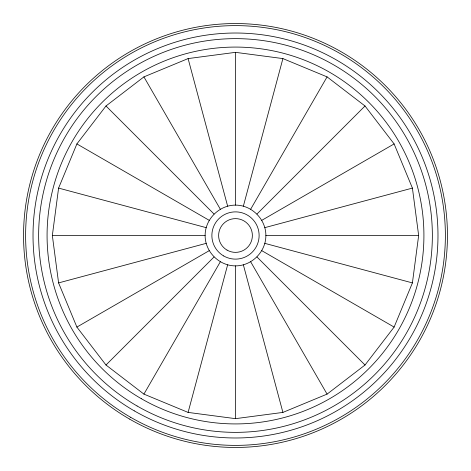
<?xml version="1.0" encoding="UTF-8"?>
<svg xmlns="http://www.w3.org/2000/svg" width="471" height="471" viewBox="0 0 471 471"><rect width="100%" height="100%" fill="white"/><g stroke="black" fill="none" stroke-linecap="round" stroke-linejoin="round"><path stroke-width="0.71" d="M52.346 235.5L58.587 188.094L76.885 143.92L105.987 105.987L143.92 76.885L188.094 58.587L235.5 52.346L282.906 58.587L327.08 76.885L365.013 105.987L394.115 143.92L412.413 188.094L418.654 235.5L412.413 282.906L394.115 327.08L365.013 365.013L327.08 394.115L282.906 412.413L235.5 418.654L188.094 412.413L143.92 394.115L105.987 365.013L76.885 327.08L58.587 282.906L52.346 235.5L205.126 235.5C205.026 251.755 219.245 265.974 235.5 265.874C251.755 265.974 265.974 251.755 265.874 235.5C265.974 219.245 251.755 205.026 235.5 205.126C219.245 205.026 205.026 219.245 205.126 235.5M188.094 412.413L227.64 264.837M243.36 206.163L282.906 58.587M143.92 394.115L220.316 261.805M250.684 209.195L327.08 76.885M105.987 365.013L214.022 256.978M256.978 214.022L365.013 105.987M76.885 327.08L209.195 250.684M261.805 220.316L394.115 143.92M58.587 282.906L206.163 243.36M264.837 227.64L412.413 188.094M265.874 235.5L418.654 235.5M58.587 188.094L206.163 227.64M264.837 243.36L412.413 282.906M76.885 143.92L209.195 220.316M261.805 250.684L394.115 327.08M105.987 105.987L214.022 214.022M256.978 256.978L365.013 365.013M143.92 76.885L220.316 209.195M250.684 261.805L327.08 394.115M188.094 58.587L227.64 206.163M243.36 264.837L282.906 412.413M235.5 52.346L235.5 205.126M235.5 265.874L235.5 418.654M129.525 419.055A211.95 211.95 0 0 0 447.45 235.5A211.95 211.95 0 0 0 129.525 51.945A211.95 211.95 0 0 0 129.525 419.055M141.288 398.678A188.418 188.418 0 0 0 423.918 235.5A188.418 188.418 0 0 0 141.288 72.322A188.418 188.418 0 0 0 141.288 398.678M227.063 250.113A16.874 16.874 0 0 0 252.374 235.5A16.874 16.874 0 0 0 227.063 220.887A16.874 16.874 0 0 0 227.063 250.113M223.69 255.959A23.621 23.621 0 0 0 259.121 235.5A23.621 23.621 0 0 0 223.69 215.041A23.621 23.621 0 0 0 223.69 255.959M137.073 405.984A196.854 196.854 0 0 0 432.354 235.5A196.854 196.854 0 0 0 137.073 65.016A196.854 196.854 0 0 0 137.073 405.984M134.259 410.853A202.483 202.483 0 0 0 437.983 235.5A202.483 202.483 0 0 0 134.259 60.147A202.483 202.483 0 0 0 134.259 410.853M130.561 417.259A209.872 209.872 0 0 0 445.372 235.5A209.872 209.872 0 0 0 130.561 53.741A209.872 209.872 0 0 0 130.561 417.259"/></g></svg>
